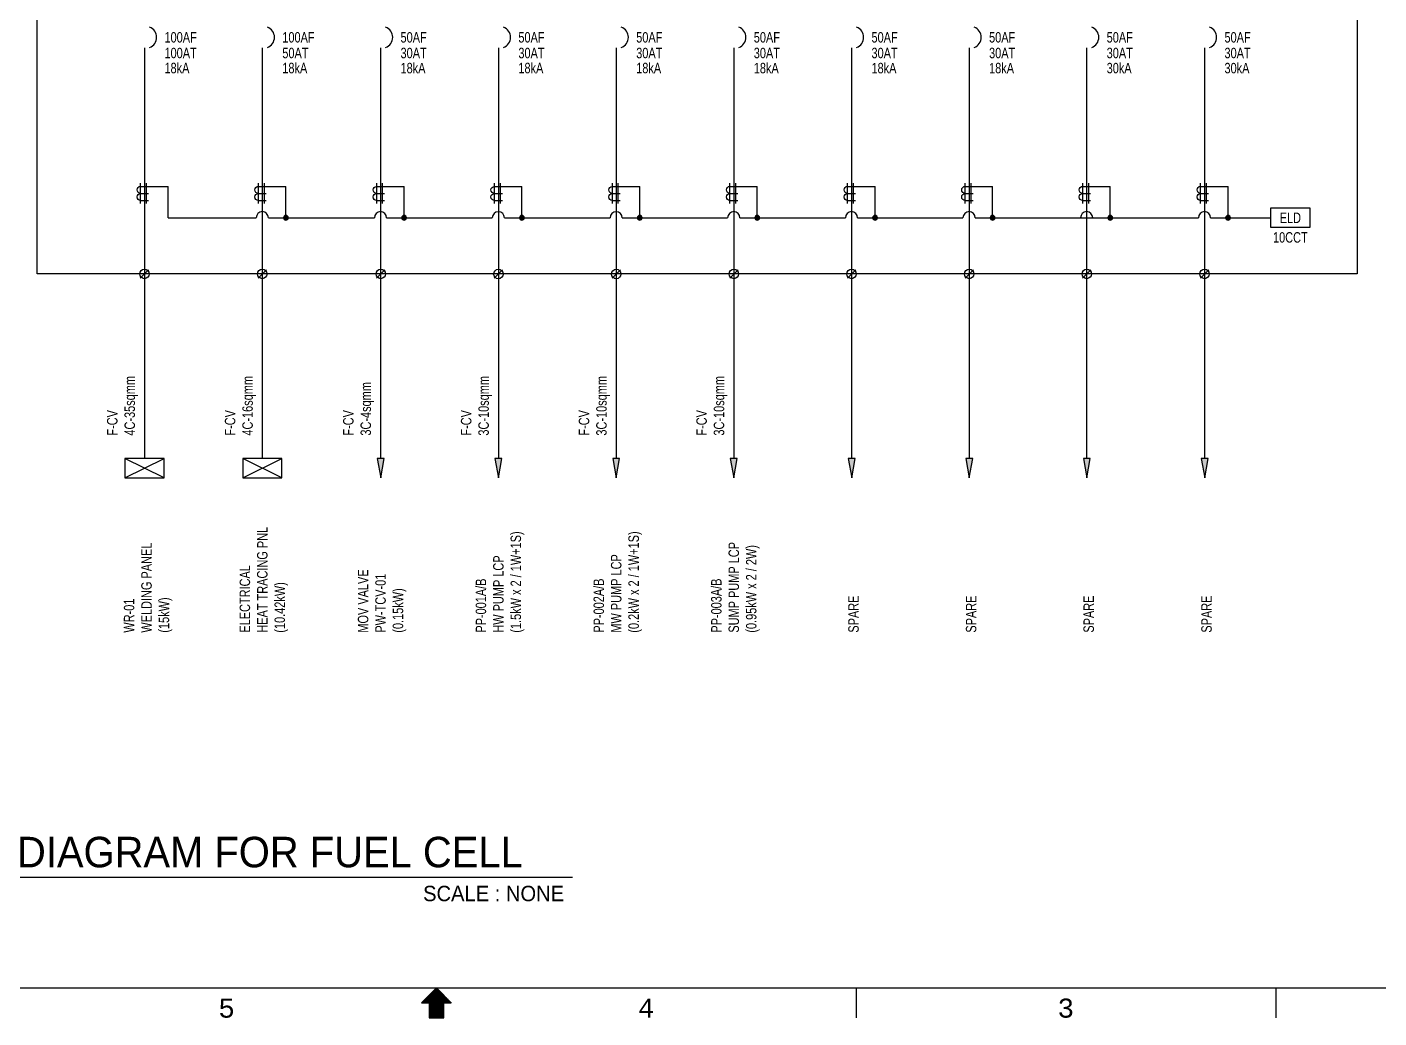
# Model space of a CAD drawing. Header units: feet. Extents: x 1 to 168002, y -59383 to 29717.
# Drawn here: x 17056 to 32561, y -29028 to -17660 of the extents above; entities that cross this region are included whole.
import ezdxf
from ezdxf.enums import TextEntityAlignment as Align
from ezdxf.lldxf.tags import DXFTag

# ---------------------------------------------------------------- set-up
doc = ezdxf.new("R2010")
doc.units = ezdxf.units.FT
doc.header["$LTSCALE"] = 50
doc.header["$MEASUREMENT"] = 0
doc.linetypes.add('CONTINU', pattern=[0])
doc.layers.get('0').update_dxf_attribs({"linetype": 'CONTINUOUS'})
for name, color, linetype in [('B', 8, 'CONTINUOUS'), ('E-Control', 7, 'CONTINUOUS'), ('E-PNL', 1, 'CEN50'), ('E-Pow', 4, 'CONTINUOUS'), ('E-SYM0', 3, 'CONTINUOUS'), ('E-SYM1', 3, 'CONTINUOUS'), ('E-SYM2', 3, 'CONTINUOUS'), ('E-Text-1', 2, 'CONTINUOUS')]:
    doc.layers.add(name, color=color, linetype=linetype)
doc.layers.add('Border', color=7, linetype='CONTINUOUS', lineweight=0)
doc.styles.add('TB-1$0$MONOTXT', font='monotxt_.ttf')
doc.styles.add('돋움', font='')
doc.styles.get('돋움').set_extended_font_data('Dotum')
tags = doc.linetypes.add('CEN50', pattern=[56, 50, -2, 2, -2]).pattern_tags.tags
tags[10:11] = [DXFTag(74, 4), DXFTag(75, 0), DXFTag(340, '0'), DXFTag(46, 1.0), DXFTag(50, 0.0), DXFTag(44, 0.0), DXFTag(45, 0.0)]
tags[8:9] = [DXFTag(74, 4), DXFTag(75, 0), DXFTag(340, '0'), DXFTag(46, 1.0), DXFTag(50, 0.0), DXFTag(44, 0.0), DXFTag(45, 0.0)]
tags[6:7] = [DXFTag(74, 4), DXFTag(75, 0), DXFTag(340, '0'), DXFTag(46, 1.0), DXFTag(50, 0.0), DXFTag(44, 0.0), DXFTag(45, 0.0)]
tags[4:5] = [DXFTag(74, 4), DXFTag(75, 0), DXFTag(340, '0'), DXFTag(46, 1.0), DXFTag(50, 0.0), DXFTag(44, 0.0), DXFTag(45, 0.0)]

# ---------------------------------------------------------------- blocks, each defined once
blk = doc.blocks.new('FORMAT')
at = {"layer": 'Border', "color": 0, "linetype": 'Continuous', "lineweight": 25}
for p, q in [((2500, 1000), (41000, 1000)), ((21750, 1000), (21580, 830)), ((21682, 932), (21682, 659)), ((21691, 942), (21691, 659)), ((21701, 951), (21701, 659)), ((21711, 961), (21711, 659)), ((21720, 971), (21720, 659)), ((21730, 980), (21730, 659)), ((21740, 990), (21740, 659)), ((21920, 830), (21750, 1000)), ((21750, 1000), (21750, 659)), ((21759, 990), (21759, 659)), ((21769, 981), (21769, 659)), ((21779, 971), (21779, 659)), ((21789, 961), (21789, 659)), ((21798, 952), (21798, 659)), ((21808, 942), (21808, 659)), ((21818, 932), (21818, 659)), ((26562, 1000), (26562, 659)), ((31375, 1000), (31375, 659)), ((31375, 1000), (31375, 659)), ((21580, 830), (21665, 830)), ((21584, 835), (21584, 830)), ((21594, 844), (21594, 830)), ((21604, 854), (21604, 830)), ((21614, 864), (21614, 830)), ((21623, 873), (21623, 830)), ((21633, 883), (21633, 830)), ((21643, 893), (21643, 830)), ((21652, 903), (21652, 830)), ((21662, 912), (21662, 830)), ((21665, 830), (21665, 659)), ((21672, 922), (21672, 659)), ((21827, 922), (21827, 659)), ((21835, 659), (21835, 830)), ((21835, 830), (21920, 830)), ((21837, 913), (21837, 830)), ((21847, 903), (21847, 830)), ((21857, 893), (21857, 830)), ((21866, 883), (21866, 830)), ((21876, 874), (21876, 830)), ((21886, 864), (21886, 830)), ((21895, 854), (21895, 830)), ((21905, 845), (21905, 830)), ((21915, 835), (21915, 830)), ((21665, 659), (21835, 659))]:
    blk.add_line(p, q, dxfattribs=at)
at = {"layer": 'Border', "color": 0, "linetype": 'Continuous', "lineweight": 25, "style": 'TB-1$0$MONOTXT'}
for s, p in [('5', (19343, 878)), ('4', (24155, 878)), ('3', (28968, 878))]:
    blk.add_text(s, height=219, dxfattribs=at).set_placement(p, align=Align.TOP_CENTER)
blk = doc.blocks.new('TITLE')
at = {"xscale": 0.01, "yscale": 0.01, "zscale": 0.01}
blk.add_blockref('FORMAT', (0, 0), dxfattribs=at)
blk = doc.blocks.new('A$C5C835F0F')
at = {"layer": 'E-SYM1'}
for p, q in [((-2, 2.6), (-2, -2.6)), ((-2, 1.8), (0, 1.8)), ((-2, 0), (0, 0)), ((-0.5, 2.6), (-0.5, -2.6)), ((-2, -1.8), (0, -1.8))]:
    blk.add_line(p, q, dxfattribs=at)
for centre in [(-2, 0.9), (-2, -0.9)]:
    blk.add_arc(centre, 0.9, 90, 270, dxfattribs=at)
blk = doc.blocks.new('A$C009B0675')
at = {"layer": 'E-SYM0'}
for p, q in [((0, -10.3), (0, -20.9)), ((0, -20.9), (0, -43))]:
    blk.add_line(p, q, dxfattribs=at)
blk.add_arc((0.3, -7.6), 2.8, 290.9248, 69.0752, dxfattribs=at)
blk = doc.blocks.new('A$C0AA126A4')
at = {"layer": 'E-SYM2'}
for p, q in [((5, -5), (-5, 0)), ((-5, -5), (5, 0))]:
    blk.add_line(p, q, dxfattribs=at)
blk.add_lwpolyline([(5, 0), (-5, 0), (-5, -5), (5, -5)], close=True, dxfattribs=at)
blk = doc.blocks.new('A$C1F1908AF')
at = {"layer": 'E-Pow'}
h = blk.add_hatch(color=7, dxfattribs=at)
h.dxf.hatch_style = 1
h.paths.add_polyline_path([(500, 88), (0, 0), (500, -88)])
at = {"layer": 'E-Pow', "color": 7}
blk.add_lwpolyline([(500, 88), (0, 0), (500, -88)], close=True, dxfattribs=at)
blk = doc.blocks.new('A$C21426810')
at = {"layer": 'E-SYM0'}
h = blk.add_hatch(dxfattribs=at)
h.set_pattern_fill('ANSI31', scale=0.08)
h.set_pattern_definition([(45, (-120.68773, -338.59238), (-0.17960512, 0.17960512), [])])
edge = h.paths.add_edge_path()
edge.add_arc((0, 0), 0.6, 0, 360)
at = {"layer": 'E-SYM0', "color": 2}
blk.add_circle((0, 0), 0.6, dxfattribs=at)

msp = doc.modelspace()

# ---------------------------------------------------------------- linework, layer by layer
at = {"color": 1}
msp.add_line((13739, -27411.5, 4580.4), (23309.8, -27411.5, 4580.4), dxfattribs=at)
at = {"ltscale": 100}
for centre in [(19754.1, -19848.4, 0.1), (21109.9, -19848.4, 0.1), (22461.5, -19848.5, 0.1), (23812.9, -19848.5, 0.1), (25161.3, -19848.4, 0.1), (26511.3, -19848.4, 0.1), (27859.9, -19848.4, 0.1), (29208.5, -19848.4, 0.1), (30559.9, -19848.4, 0.1)]:
    msp.add_arc(centre, 70, 0, 180, dxfattribs=at)
at = {"layer": 'E-Control'}
for p, q in [((18448.5, -19488.4, 0.1), (18672.6, -19488.4, 0.1)), ((18672.6, -19848.4, 0.1), (18672.6, -19488.4, 0.1)), ((19800, -19488.4, 0.1), (20024.1, -19488.4, 0.1)), ((20024.1, -19848.4, 0.1), (20024.1, -19488.4, 0.1)), ((21155.8, -19488.5, 0.1), (21379.9, -19488.5, 0.1)), ((21379.9, -19848.5, 0.1), (21379.9, -19488.5, 0.1)), ((22507.4, -19488.5, 0.1), (22731.5, -19488.5, 0.1)), ((22731.5, -19848.5, 0.1), (22731.5, -19488.5, 0.1)), ((23858.8, -19488.5, 0.1), (24082.9, -19488.5, 0.1)), ((24082.9, -19848.5, 0.1), (24082.9, -19488.5, 0.1)), ((25207.2, -19488.4, 0.1), (25431.3, -19488.4, 0.1)), ((25431.3, -19848.4, 0.1), (25431.3, -19488.4, 0.1)), ((26557.2, -19488.4, 0.1), (26781.3, -19488.4, 0.1)), ((26781.3, -19848.4, 0.1), (26781.3, -19488.4, 0.1)), ((27905.8, -19488.4, 0.1), (28129.9, -19488.4, 0.1)), ((28129.9, -19848.4, 0.1), (28129.9, -19488.4, 0.1)), ((29254.4, -19488.4, 0.1), (29478.5, -19488.4, 0.1)), ((29478.5, -19848.4, 0.1), (29478.5, -19488.4, 0.1)), ((30605.8, -19488.4, 0.1), (30829.9, -19488.4, 0.1)), ((30829.9, -19848.4, 0.1), (30829.9, -19488.4, 0.1)), ((18672.6, -19848.4, 0.1), (19684.1, -19848.4, 0.1)), ((19824.1, -19848.4, 0.1), (21039.9, -19848.4, 0.1)), ((22531.5, -19848.5, 0.1), (23742.9, -19848.5, 0.1)), ((23881.3, -19848.4, 0.1), (25091.3, -19848.4, 0.1)), ((25231.3, -19848.4, 0.1), (26441.3, -19848.4, 0.1)), ((26581.3, -19848.4, 0.1), (27789.9, -19848.4, 0.1)), ((27929.9, -19848.4, 0.1), (30489.9, -19848.4, 0.1)), ((30629.9, -19848.4, 0.1), (31319.9, -19848.4, 0.1))]:
    msp.add_line(p, q, dxfattribs=at)
at = {"layer": 'E-Control', "elevation": 0.1}
msp.add_lwpolyline([(21179.9, -19848.4), (22391.5, -19848.5)], dxfattribs=at)
at = {"layer": 'E-PNL'}
for p, q in [((18354.9, -20541.1, 0.1), (18450.4, -20445.7, 0.1)), ((19706.4, -20541.1, 0.1), (19801.8, -20445.7, 0.1)), ((21064.8, -20541.1, 0.1), (21160.2, -20445.7, 0.1)), ((22413.7, -20541.2, 0.1), (22509.2, -20445.7, 0.1)), ((23765.2, -20541.2, 0.1), (23860.6, -20445.7, 0.1)), ((25114.9, -20541.1, 0.1), (25210.4, -20445.7, 0.1)), ((26464.9, -20541.1, 0.1), (26560.4, -20445.7, 0.1)), ((27813.5, -20541.1, 0.1), (27908.9, -20445.7, 0.1)), ((27813.5, -20541.1, 0.1), (27908.9, -20445.7, 0.1)), ((29162, -20541.1, 0.1), (29257.5, -20445.7, 0.1)), ((29162, -20541.1, 0.1), (29257.5, -20445.7, 0.1)), ((30513.5, -20541.1, 0.1), (30609, -20445.7, 0.1)), ((30513.5, -20541.1, 0.1), (30609, -20445.7, 0.1))]:
    msp.add_line(p, q, dxfattribs=at)
at = {"layer": 'E-PNL', "ltscale": 0.1, "elevation": 0.1}
msp.add_lwpolyline([(32311.6, -20493.4), (17172.9, -20493.4), (17172.9, -12327.7), (32311.6, -12327.7)], close=True, dxfattribs=at)
at = {"layer": 'E-PNL'}
for centre in [(18402.6, -20493.4, 0.1), (19754.1, -20493.4, 0.1), (21112.5, -20493.4, 0.1), (22461.5, -20493.5, 0.1), (23812.9, -20493.5, 0.1), (25162.6, -20493.4, 0.1), (26512.6, -20493.4, 0.1), (27861.2, -20493.4, 0.1), (27861.2, -20493.4, 0.1), (29209.8, -20493.4, 0.1), (29209.8, -20493.4, 0.1), (30561.2, -20493.4, 0.1), (30561.2, -20493.4, 0.1)]:
    msp.add_circle(centre, 54, dxfattribs=at)
at = {"layer": 'E-Pow'}
for p, q in [((18402.6, -19371.4, 0.1), (18402.6, -22608.4, 0.1)), ((19754.1, -19371.4, 0.1), (19754.1, -22608.4, 0.1)), ((21109.9, -19371.5, 0.1), (21109.9, -22608.5, 0.1)), ((22461.5, -19371.5, 0.1), (22461.5, -22608.5, 0.1)), ((23812.9, -19371.5, 0.1), (23812.9, -22608.5, 0.1)), ((25161.3, -19371.4, 0.1), (25161.3, -22608.4, 0.1)), ((26511.3, -19371.4, 0.1), (26511.3, -22608.4, 0.1)), ((27859.9, -19371.4, 0.1), (27859.9, -22608.4, 0.1)), ((27859.9, -19371.4, 0.1), (27859.9, -22608.4, 0.1)), ((29208.5, -19371.4, 0.1), (29208.5, -22608.4, 0.1)), ((29208.5, -19371.4, 0.1), (29208.5, -22608.4, 0.1)), ((30559.9, -19371.4, 0.1), (30559.9, -22608.4, 0.1)), ((30559.9, -19371.4, 0.1), (30559.9, -22608.4, 0.1))]:
    msp.add_line(p, q, dxfattribs=at)
at = {"layer": 'E-SYM0', "elevation": 0.1}
msp.add_lwpolyline([(31319.9, -19735.9), (31769.9, -19735.9), (31769.9, -19960.9), (31319.9, -19960.9)], close=True, dxfattribs=at)

# ---------------------------------------------------------------- block references
at = {"color": 7, "linetype": 'CONTINU', "ltscale": 100, "xscale": 100, "yscale": 100, "zscale": 100}
msp.add_blockref('TITLE', (1.4, -29683.3, 0.1), dxfattribs=at)
at = {"layer": 'B', "xscale": -45.00023775635822, "yscale": 45.00023775635822, "zscale": 45.00023775635822, "rotation": 180}
for p in [(18448.5, -19569.4, 0.1), (19800, -19569.4, 0.1), (21155.8, -19569.5, 0.1), (22507.4, -19569.5, 0.1), (23858.8, -19569.5, 0.1), (25207.2, -19569.4, 0.1), (26557.2, -19569.4, 0.1), (27905.8, -19569.4, 0.1), (29254.4, -19569.4, 0.1), (30605.8, -19569.4, 0.1)]:
    msp.add_blockref('A$C5C835F0F', p, dxfattribs=at)
at = {"layer": 'E-SYM0', "xscale": 45.00023775635822, "yscale": 45.00023775635822, "zscale": 45.00023775635822}
for p in [(18402.6, -17436.4, 0.1), (19754.1, -17436.4, 0.1), (21109.9, -17436.5, 0.1), (22461.5, -17436.5, 0.1), (23812.9, -17436.5, 0.1), (25161.3, -17436.4, 0.1), (26511.3, -17436.4, 0.1), (27859.9, -17436.4, 0.1), (29208.5, -17436.4, 0.1), (30559.9, -17436.4, 0.1)]:
    msp.add_blockref('A$C009B0675', p, dxfattribs=at)
at = {"layer": 'E-SYM0', "color": 2, "xscale": -45.00023775635822, "yscale": 45.00023775635822, "zscale": 45.00023775635822}
for p in [(20024.1, -19848.4, 0.1), (20024.1, -19848.4, 0.1), (21379.9, -19848.5, 0.1), (21379.9, -19848.5, 0.1), (22731.5, -19848.5, 0.1), (22731.5, -19848.5, 0.1), (24082.9, -19848.5, 0.1), (24082.9, -19848.5, 0.1), (25431.3, -19848.4, 0.1), (25431.3, -19848.4, 0.1), (26781.3, -19848.4, 0.1), (26781.3, -19848.4, 0.1), (28129.9, -19848.4, 0.1), (28129.9, -19848.4, 0.1), (29478.5, -19848.4, 0.1), (29478.5, -19848.4, 0.1), (30829.9, -19848.4, 0.1), (30829.9, -19848.4, 0.1)]:
    msp.add_blockref('A$C21426810', p, dxfattribs=at)
at = {"layer": 'E-SYM0', "xscale": 0.4500023775635821, "yscale": 0.4500023775635821, "zscale": 0.4500023775635821, "rotation": 90}
for p in [(21112.5, -22833.4, 0.1), (22461.5, -22833.4, 0.1), (23812.9, -22833.4, 0.1), (25161.3, -22833.4, 0.1), (26514, -22833.4, 0.1), (26514, -22833.4, 0.1), (27862.5, -22833.4, 0.1), (27862.5, -22833.4, 0.1), (29211.1, -22833.4, 0.1), (29211.1, -22833.4, 0.1), (30562.5, -22833.4, 0.1), (30562.5, -22833.4, 0.1)]:
    msp.add_blockref('A$C1F1908AF', p, dxfattribs=at)
at = {"layer": 'E-SYM2', "xscale": 45.00023775635822, "yscale": 45.00023775635822, "zscale": 45.00023775635822}
for p in [(18402.6, -22608.4, 0.1), (19754.1, -22608.4, 0.1)]:
    msp.add_blockref('A$C0AA126A4', p, dxfattribs=at)

# ---------------------------------------------------------------- texts
at = {"color": 3, "style": '돋움'}
msp.add_text('SINGLE LINE DIAGRAM FOR FUEL CELL', height=350, dxfattribs=at).set_placement((13989, -27124.4, 4580.4), align=Align.MIDDLE_LEFT)
at = {"color": 7, "style": '돋움'}
msp.add_text('SCALE : NONE', height=176.54, dxfattribs=at).set_placement((23215.2, -27511.7, 4580.4), align=Align.TOP_RIGHT)
at = {"layer": 'E-SYM0', "color": 2, "style": '돋움', "width": 0.8}
for s, p in [('ELD', (31544.9, -19848.4, 0.1)), ('10CCT', (31544.9, -20073.4, 0.1))]:
    msp.add_text(s, height=120, dxfattribs=at).set_placement(p, align=Align.MIDDLE_CENTER)
at = {"layer": 'E-Text-1', "style": '돋움', "width": 0.8}
for s, p in [('100AF', (18632.1, -17778.4, 0.1)), ('100AF', (19983.6, -17778.4, 0.1)), ('50AF', (21339.4, -17778.5, 0.1)), ('50AF', (22691, -17778.5, 0.1)), ('50AF', (24042.4, -17778.5, 0.1)), ('50AF', (25390.8, -17778.4, 0.1)), ('50AF', (26740.8, -17778.4, 0.1)), ('50AF', (28089.4, -17778.4, 0.1)), ('50AF', (29438, -17778.4, 0.1)), ('50AF', (30789.4, -17778.4, 0.1)), ('100AT', (18632.1, -17958.4, 0.1)), ('50AT', (19983.6, -17958.4, 0.1)), ('30AT', (21339.4, -17958.5, 0.1)), ('30AT', (22691, -17958.5, 0.1)), ('30AT', (24042.4, -17958.5, 0.1)), ('30AT', (25390.8, -17958.4, 0.1)), ('30AT', (26740.8, -17958.4, 0.1)), ('30AT', (28089.4, -17958.4, 0.1)), ('30AT', (29438, -17958.4, 0.1)), ('30AT', (30789.4, -17958.4, 0.1)), ('18kA', (18632.1, -18130.6, 0.1)), ('18kA', (19983.6, -18130.6, 0.1)), ('18kA', (21339.4, -18131.5, 0.1)), ('18kA', (22691, -18130.6, 0.1)), ('18kA', (24042.4, -18130.6, 0.1)), ('18kA', (25390.8, -18131.4, 0.1)), ('18kA', (26740.8, -18131.4, 0.1)), ('18kA', (28089.4, -18131.4, 0.1)), ('30kA', (29438, -18131.4, 0.1)), ('30kA', (30789.4, -18131.4, 0.1))]:
    msp.add_text(s, height=120, dxfattribs=at).set_placement(p, align=Align.MIDDLE_LEFT)
for s, p in [('4C-35sqmm', (18233.4, -22347.5, 0.1)), ('4C-16sqmm', (19584.8, -22347.5, 0.1)), ('3C-10sqmm', (22292.2, -22347.6, 0.1)), ('3C-10sqmm', (23643.7, -22347.6, 0.1)), ('3C-10sqmm', (24992.1, -22347.5, 0.1)), ('3C-4sqmm', (20940.6, -22347.5, 0.1)), ('F-CV', (18033.4, -22347.5, 0.1)), ('F-CV', (19384.8, -22347.5, 0.1)), ('F-CV', (20740.6, -22347.5, 0.1)), ('F-CV', (22092.2, -22347.6, 0.1)), ('F-CV', (23443.7, -22347.6, 0.1)), ('F-CV', (24792.1, -22347.5, 0.1)), ('HEAT TRACING PNL', (19754.1, -24607.9, 0.1)), ('(1.5kW x 2 / 1W+1S)', (22661.5, -24607.9, 0.1)), ('(0.2kW x 2 / 1W+1S)', (24012.9, -24607.9, 0.1)), ('WELDING PANEL', (18425.9, -24607.9, 0.1)), ('MW PUMP LCP', (23812.9, -24607.9, 0.1)), ('SUMP PUMP LCP', (25161.3, -24607.8, 0.1)), ('(0.95kW x 2 / 2W)', (25361.3, -24607.8, 0.1)), ('ELECTRICAL', (19554.1, -24607.9, 0.1)), ('HW PUMP LCP', (22461.5, -24607.9, 0.1)), ('MOV VALVE', (20909.9, -24607.9, 0.1)), ('PW-TCV-01', (21109.9, -24607.9, 0.1)), ('PP-001A/B', (22261.5, -24607.9, 0.1)), ('PP-002A/B', (23612.9, -24607.9, 0.1)), ('PP-003A/B', (24961.3, -24607.8, 0.1)), ('(10.42kW)', (19954.1, -24607.9, 0.1)), ('(0.15kW)', (21309.9, -24607.9, 0.1)), ('SPARE', (26534.6, -24607.8, 0.1)), ('SPARE', (27883.2, -24607.8, 0.1)), ('SPARE', (29231.8, -24607.8, 0.1)), ('SPARE', (30583.2, -24607.8, 0.1)), ('WR-01', (18225.9, -24607.9, 0.1)), ('(15kW)', (18625.9, -24607.9, 0.1))]:
    msp.add_text(s, height=120, rotation=90, dxfattribs=at).set_placement(p, align=Align.MIDDLE_LEFT)

doc.saveas('drawing.dxf')
